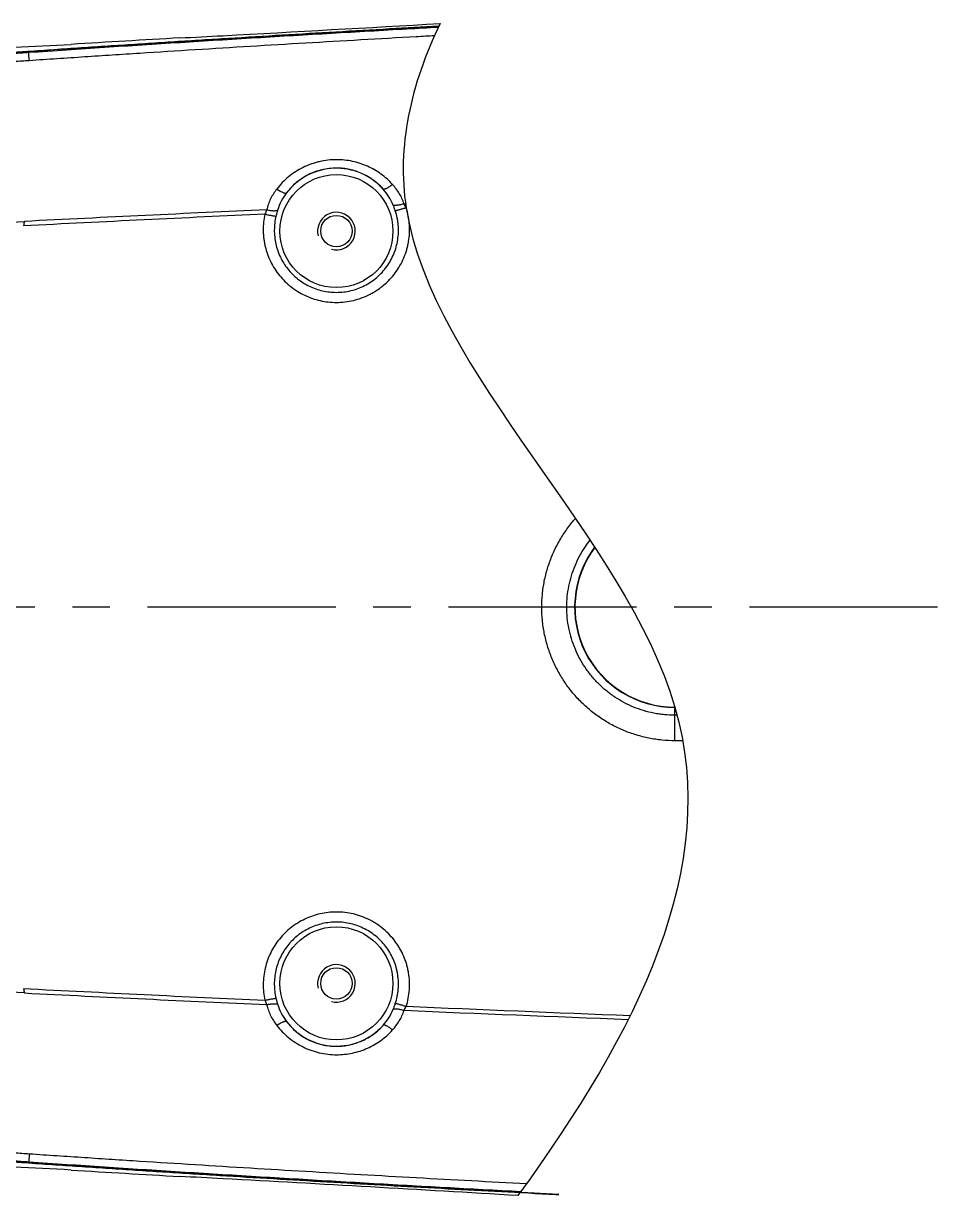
# Model space of a CAD drawing. Header units: millimetres. Extents: x 4086 to 8300, y 123 to 1549.
# Drawn here: x 6906.06 to 6942.51, y 1209.37 to 1256.11 of the extents above; entities that cross this region are included whole.
import ezdxf

# ---------------------------------------------------------------- set-up
doc = ezdxf.new("R2010")
doc.units = ezdxf.units.MM
doc.linetypes.add('CENTER', pattern=[0.6, 0.375, -0.075, 0.075, -0.075])
doc.layers.add('中心线', color=7, linetype='Continuous')
doc.layers.add('外形图', color=7, linetype='Continuous')

msp = doc.modelspace()

# ---------------------------------------------------------------- linework, layer by layer
at = {"layer": '中心线', "linetype": 'CENTER', "ltscale": 20}
msp.add_line((6942.5072, 1232.8332), (6856.0682, 1232.8332), dxfattribs=at)
at = {"layer": '外形图'}
for p, q in [((6932.0354, 1227.5087), (6932.0354, 1228.8332)), ((6932.0354, 1228.8332), (6932.0392, 1228.8332)), ((6932.1243, 1228.5237), (6932.0354, 1228.5237)), ((6932.3474, 1227.5087), (6932.0354, 1227.5087)), ((6906.2894, 1211.039), (6906.2666, 1210.7187))]:
    msp.add_line(p, q, dxfattribs=at)
for centre, radius in [((6918.5354, 1247.8332), 2.2543), ((6918.5354, 1247.8332), 0.625), ((6918.5354, 1217.8332), 2.2543), ((6918.5354, 1217.8332), 0.625)]:
    msp.add_circle(centre, radius, dxfattribs=at)
for centre, radius, start, end in [((6792.4676, 3491.9614), 2239.6371, 273.1110216, 273.3329424), ((6891.5439, 1670.4598), 415.443, 272.862531, 273.100567), ((6918.5354, 1247.8332), 2.5043, 41.95587, 142.5189), ((7004.6177, -676.9852), 1927.5458, 92.6444323, 92.9309813), ((7004.1225, -695.3835), 1946.0717, 92.602592, 92.8873691), ((6918.5354, 1247.8332), 0.75, 255, 195), ((6924.0379, 1244.4096), 18.344, 168.0188, 168.58843), ((6932.0354, 1232.8332), 4, 143.2512, 270), ((6932.0354, 1232.8332), 3.9871, 143.31901, 270), ((6918.5354, 1217.8332), 0.75, 255, 195), ((6924.4448, 1221.3142), 18.7542, 191.3377, 191.89448), ((7004.6084, 3142.4696), 1927.3635, 267.0690176, 267.3555938), ((7004.1131, 3160.8449), 1945.8665, 267.1126016, 267.3974088), ((6918.5354, 1217.8332), 2.5043, 217.4811, 318.04413), ((6891.5366, 795.0687), 415.581, 86.899466, 87.137416), ((6792.4703, -1026.2496), 2239.5916, 86.5876249, 86.8889868)]:
    msp.add_arc(centre, radius, start, end, dxfattribs=at)
for points, knots in [([(6927.4043, 1209.4104), (6924.7852, 1209.5458), (6919.5481, 1209.8335), (6913.0029, 1210.2179), (6907.7704, 1210.5848), (6903.8414, 1210.7784), (6899.9475, 1211.4616), (6895.0451, 1213.3645), (6889.6532, 1217.311), (6885.2691, 1224.0092), (6883.4926, 1231.8194), (6884.5613, 1239.758), (6888.3333, 1246.8293), (6894.3346, 1252.1177), (6900.5851, 1254.5519), (6905.8169, 1254.9847), (6909.7426, 1255.2135), (6913.6686, 1255.483), (6917.9613, 1255.7383), (6920.9463, 1255.9082), (6922.6223, 1256.0007)], [0.28146252, 0.28146252, 0.28146252, 0.28146252, 0.31273614, 0.34400979, 0.35964567, 0.37528804, 0.39090882, 0.40654015, 0.43767886, 0.46883558, 0.50000932, 0.531187, 0.56236151, 0.59353222, 0.62470786, 0.64034231, 0.65599699, 0.67162568, 0.68726241, 0.70727908, 0.70727908, 0.70727908, 0.70727908]), ([(6922.6224, 1256.001), (6921.9668, 1255.9649), (6920.5978, 1255.8884), (6918.5154, 1255.7687), (6916.3753, 1255.6421), (6914.5921, 1255.5336), (6913.1656, 1255.4449), (6912.0958, 1255.3775), (6911.0261, 1255.3091), (6909.9564, 1255.2397), (6908.8868, 1255.1694), (6907.9955, 1255.1102), (6907.2825, 1255.0623), (6906.7478, 1255.0261), (6906.3022, 1254.9954), (6905.9457, 1254.9707), (6905.6784, 1254.9523), (6905.411, 1254.9342), (6905.1436, 1254.9164), (6904.8763, 1254.8983), (6904.5199, 1254.873), (6904.0746, 1254.8376), (6903.6301, 1254.7939), (6903.2752, 1254.752), (6902.921, 1254.7053), (6902.4793, 1254.6384), (6901.9515, 1254.5454), (6901.2508, 1254.4049), (6900.3816, 1254.1975), (6899.352, 1253.8982), (6898.3381, 1253.5491), (6897.3423, 1253.1514), (6896.367, 1252.7058), (6895.4144, 1252.2133), (6894.4869, 1251.6753), (6893.5865, 1251.093), (6892.7154, 1250.4677), (6891.8757, 1249.8008), (6891.0693, 1249.094), (6890.2981, 1248.3489), (6889.5641, 1247.5673), (6888.8688, 1246.7509), (6888.214, 1245.9018), (6887.6009, 1245.022), (6887.0313, 1244.1135), (6886.5065, 1243.1784), (6886.0276, 1242.219), (6885.5959, 1241.2374), (6885.2127, 1240.2359), (6884.8788, 1239.2169), (6884.5945, 1238.183), (6884.2824, 1236.7881), (6884.0715, 1235.3721), (6883.964, 1233.9467), (6883.9261, 1232.5178), (6884.0106, 1230.7307), (6884.2677, 1228.9603), (6884.5745, 1227.5642), (6884.8549, 1226.5292), (6885.185, 1225.5089), (6885.5644, 1224.506), (6885.9924, 1223.5228), (6886.4677, 1222.5616), (6886.989, 1221.6245), (6887.5552, 1220.7139), (6888.1649, 1219.8318), (6888.8166, 1218.9803), (6889.5087, 1218.1613), (6890.2398, 1217.3769), (6891.0082, 1216.6289), (6891.8119, 1215.9191), (6892.6491, 1215.249), (6893.5178, 1214.6204), (6894.416, 1214.0347), (6895.3416, 1213.4932), (6896.2922, 1212.9972), (6897.2659, 1212.5479), (6898.2601, 1212.1464), (6899.2727, 1211.7936), (6900.3012, 1211.4903), (6901.3432, 1211.2376), (6902.3962, 1211.0354), (6903.2808, 1210.9086), (6903.9917, 1210.8362), (6904.4369, 1210.7997), (6904.7933, 1210.7739), (6905.0606, 1210.7556), (6905.328, 1210.7377), (6905.6845, 1210.7137), (6906.1301, 1210.6829), (6906.6648, 1210.646), (6907.1995, 1210.6097), (6907.9125, 1210.5618), (6908.8038, 1210.5025), (6909.8734, 1210.4321), (6910.9431, 1210.3626), (6912.0128, 1210.2942), (6913.0826, 1210.2267), (6914.509, 1210.1379), (6916.2923, 1210.0292), (6918.4323, 1209.9025), (6920.5726, 1209.7794), (6922.7131, 1209.6598), (6924.8538, 1209.5437), (6926.4176, 1209.4614), (6927.2678, 1209.4175), (6927.4043, 1209.4104)], [0.31313948, 0.31313948, 0.31313948, 0.31313948, 0.32031776, 0.32813038, 0.33594301, 0.34375564, 0.34766195, 0.35156827, 0.35547458, 0.3593809, 0.36328721, 0.36719352, 0.36914668, 0.37109984, 0.373053, 0.37402957, 0.37500615, 0.37598273, 0.37695931, 0.37793589, 0.37891247, 0.38086562, 0.38281876, 0.38379535, 0.38477194, 0.38672507, 0.38867821, 0.39063135, 0.39453735, 0.39844338, 0.40234947, 0.40625559, 0.41016175, 0.41406793, 0.41797412, 0.4218803, 0.42578647, 0.42969264, 0.43359882, 0.437505, 0.44141117, 0.44531735, 0.44922352, 0.4531297, 0.45703588, 0.46094205, 0.46484823, 0.4687544, 0.47266057, 0.47656675, 0.48047293, 0.48437911, 0.49218919, 0.49609537, 0.50000154, 0.50781156, 0.51562164, 0.51952782, 0.523434, 0.52734018, 0.53124635, 0.53515252, 0.5390587, 0.54296487, 0.54687105, 0.55077723, 0.5546834, 0.55858958, 0.56249575, 0.56640193, 0.5703081, 0.57421428, 0.57812046, 0.58202664, 0.58593281, 0.58983897, 0.59374512, 0.59765123, 0.60155729, 0.6054633, 0.60936929, 0.61327529, 0.61718125, 0.61913439, 0.62108754, 0.62206412, 0.6230407, 0.62401727, 0.62499385, 0.62694701, 0.62890017, 0.63085332, 0.63280648, 0.6367128, 0.64061911, 0.64452542, 0.64843174, 0.65233805, 0.65624437, 0.66405699, 0.67186962, 0.67968225, 0.68749488, 0.69530751, 0.70312013, 0.70461453, 0.70461453, 0.70461453, 0.70461453]), ([(6922.6006, 1255.9548), (6922.1867, 1255.932), (6920.7662, 1255.8529), (6918.3393, 1255.7138), (6915.3202, 1255.5337), (6912.3015, 1255.347), (6909.2832, 1255.1527), (6907.2715, 1255.0172), (6906.2657, 1254.9477)], [0.83089259, 0.83089259, 0.83089259, 0.83089259, 0.84374357, 0.87499481, 0.90624609, 0.93749744, 0.96874876, 1, 1, 1, 1]), ([(6922.6756, 1256.1125), (6921.4993, 1253.6667), (6919.434, 1244.6769), (6937.4163, 1229.3457), (6930.5398, 1215.9309), (6925.7752, 1209.3712)], [12.5619956, 12.5619956, 12.5619956, 12.5619956, 19.3399802, 37.4317313, 54.5584308, 54.5584308, 54.5584308, 54.5584308]), ([(6922.4466, 1255.6186), (6922.2045, 1255.6053), (6921.2275, 1255.5512), (6919.5155, 1255.4546), (6917.3108, 1255.3264), (6915.1063, 1255.1945), (6912.9021, 1255.0587), (6911.0654, 1254.9422), (6909.5962, 1254.8473), (6908.4943, 1254.7752), (6907.3926, 1254.702), (6906.6581, 1254.6524), (6906.2909, 1254.6275)], [0.54191998, 0.54191998, 0.54191998, 0.54191998, 0.56249983, 0.62499986, 0.68749989, 0.74999991, 0.81249993, 0.87499995, 0.90624996, 0.93749998, 0.96874999, 1, 1, 1, 1]), ([(6883.7509, 1232.8332), (6883.7509, 1235.8958), (6885.0511, 1242.0961), (6890.5606, 1249.7567), (6897.3679, 1253.7779), (6903.3811, 1255.1025), (6906.4437, 1255.1973), (6907.9603, 1255.2767)], [0, 0, 0, 0, 0.2501627, 0.5002704, 0.7502858, 0.875949, 1, 1, 1, 1]), ([(6906.2657, 1254.9477), (6906.1622, 1254.9405), (6905.9552, 1254.9262), (6905.6447, 1254.905), (6905.3341, 1254.8839), (6905.0236, 1254.863), (6904.7131, 1254.8415), (6904.4027, 1254.8184), (6904.0925, 1254.7928), (6903.7826, 1254.7637), (6903.4731, 1254.7304), (6903.1642, 1254.6922), (6902.8558, 1254.6494), (6902.4456, 1254.5863), (6901.9346, 1254.4965), (6901.3246, 1254.372), (6900.7183, 1254.2304), (6900.1163, 1254.0717), (6899.519, 1253.896), (6898.7297, 1253.6393), (6897.757, 1253.2767), (6896.6163, 1252.7766), (6895.5056, 1252.2128), (6894.4285, 1251.5874), (6893.3882, 1250.9023), (6892.3884, 1250.1595), (6891.4323, 1249.3612), (6890.5226, 1248.5104), (6889.6622, 1247.6098), (6889.1235, 1246.9777), (6888.8635, 1246.6543)], [0, 0, 0, 0, 0.0156256, 0.0312513, 0.046877, 0.0625027, 0.0781284, 0.0937542, 0.1093806, 0.1250069, 0.1406328, 0.1562591, 0.1718856, 0.1875119, 0.2187635, 0.2500151, 0.2812669, 0.3125187, 0.3437705, 0.3750223, 0.4375197, 0.5000172, 0.5625149, 0.625013, 0.687511, 0.7500089, 0.8125066, 0.8750045, 0.9375025, 1, 1, 1, 1]), ([(6906.2909, 1254.6275), (6906.0946, 1254.6136), (6905.7018, 1254.5879), (6905.1126, 1254.5518), (6904.5234, 1254.5137), (6904.0329, 1254.4757), (6903.641, 1254.4389), (6903.3475, 1254.4075), (6903.0544, 1254.372), (6902.7619, 1254.3324), (6902.4699, 1254.2889), (6902.1786, 1254.2414), (6901.8879, 1254.1902), (6901.5011, 1254.1172), (6901.0194, 1254.0169), (6900.4448, 1253.8815), (6899.8739, 1253.7307), (6899.1186, 1253.5091), (6898.186, 1253.1939), (6897.0896, 1252.7546), (6896.0192, 1252.2551), (6894.9782, 1251.6969), (6893.9696, 1251.0821), (6892.9965, 1250.4124), (6892.2179, 1249.81), (6891.6157, 1249.303), (6891.1746, 1248.9104), (6890.7445, 1248.5059), (6890.3255, 1248.0899), (6889.9181, 1247.6625), (6889.6544, 1247.3702), (6889.5244, 1247.2225)], [0, 0, 0, 0, 0.0312513, 0.0625029, 0.0937542, 0.1250061, 0.1406322, 0.156258, 0.171884, 0.1875099, 0.2031355, 0.2187608, 0.2343862, 0.2500116, 0.2812616, 0.3125118, 0.343762, 0.3750122, 0.4375068, 0.5000014, 0.5624969, 0.6249935, 0.6874909, 0.7499887, 0.8124865, 0.8437384, 0.8749905, 0.9062428, 0.9374951, 0.9687478, 1, 1, 1, 1]), ([(6906.2894, 1254.6274), (6906.2877, 1254.6495), (6906.2846, 1254.6918), (6906.2801, 1254.752), (6906.2762, 1254.8054), (6906.273, 1254.8512), (6906.2703, 1254.8885), (6906.2686, 1254.914), (6906.2675, 1254.9297), (6906.267, 1254.9379), (6906.2667, 1254.9437), (6906.2666, 1254.9466), (6906.2666, 1254.9477)], [0, 0, 0, 0, 0.2072491, 0.3962712, 0.5639531, 0.7075214, 0.8246062, 0.9132734, 0.9464744, 0.9720598, 0.9899261, 1, 1, 1, 1]), ([(6918.5425, 1250.6786), (6918.4267, 1250.6785), (6918.195, 1250.665), (6917.9093, 1250.6152), (6917.6857, 1250.556), (6917.4665, 1250.4844), (6917.2016, 1250.3719), (6916.9023, 1250.2023), (6916.6255, 1250.0007), (6916.3747, 1249.7702), (6916.2264, 1249.5989), (6916.1575, 1249.5096)], [0, 0, 0, 0, 0.1263909, 0.2526581, 0.3157105, 0.3786628, 0.5041441, 0.629045, 0.7533117, 0.876946, 1, 1, 1, 1]), ([(6918.5354, 1250.3438), (6918.4381, 1250.3438), (6918.2434, 1250.3325), (6917.956, 1250.2815), (6917.6774, 1250.1977), (6917.4118, 1250.0828), (6917.1629, 1249.9389), (6916.9337, 1249.7688), (6916.7268, 1249.5751), (6916.6047, 1249.4317), (6916.5481, 1249.3571)], [0, 0, 0, 0, 0.1270433, 0.2538962, 0.3802774, 0.5059611, 0.6307993, 0.754728, 0.8777656, 1, 1, 1, 1]), ([(6920.3978, 1249.5075), (6920.3407, 1249.5716), (6920.2195, 1249.6944), (6920.0192, 1249.8592), (6919.8014, 1250.0033), (6919.5683, 1250.1245), (6919.3222, 1250.221), (6919.066, 1250.2914), (6918.8026, 1250.3342), (6918.6245, 1250.3438), (6918.5354, 1250.3438)], [0, 0, 0, 0, 0.1224995, 0.2456805, 0.3696276, 0.4943756, 0.6199021, 0.746123, 0.8728902, 1, 1, 1, 1]), ([(6920.7752, 1249.6923), (6920.706, 1249.7689), (6920.5592, 1249.9152), (6920.317, 1250.111), (6920.0545, 1250.2811), (6919.7744, 1250.4236), (6919.4798, 1250.5365), (6919.1739, 1250.6183), (6918.8602, 1250.6677), (6918.6484, 1250.6787), (6918.5425, 1250.6786)], [0, 0, 0, 0, 0.1232461, 0.2469822, 0.3712623, 0.496103, 0.6214807, 0.7473314, 0.8735507, 1, 1, 1, 1]), ([(6916.1575, 1249.5096), (6916.1101, 1249.4481), (6916.0214, 1249.3206), (6915.9086, 1249.1173), (6915.8178, 1248.9037), (6915.7731, 1248.7557), (6915.7549, 1248.6809)], [0, 0, 0, 0, 0.2510014, 0.5012099, 0.7508038, 1, 1, 1, 1]), ([(6916.1575, 1249.5096), (6916.18, 1249.4941), (6916.2241, 1249.465), (6916.2896, 1249.426), (6916.3511, 1249.3936), (6916.3994, 1249.3721), (6916.4348, 1249.3591), (6916.4581, 1249.352), (6916.4793, 1249.3471), (6916.4981, 1249.3443), (6916.5145, 1249.3439), (6916.5285, 1249.3457), (6916.5399, 1249.3498), (6916.5458, 1249.3545), (6916.5481, 1249.3571)], [0, 0, 0, 0, 0.187994, 0.364917, 0.5261177, 0.6675369, 0.7298035, 0.7860166, 0.8359842, 0.8796502, 0.917157, 0.9489569, 0.9760051, 1, 1, 1, 1]), ([(6920.7752, 1249.6923), (6920.754, 1249.675), (6920.7122, 1249.6424), (6920.6499, 1249.5981), (6920.591, 1249.5607), (6920.5445, 1249.5352), (6920.5103, 1249.5193), (6920.4876, 1249.5102), (6920.4669, 1249.5035), (6920.4484, 1249.4992), (6920.4321, 1249.4973), (6920.4181, 1249.4979), (6920.4065, 1249.501), (6920.4002, 1249.5051), (6920.3978, 1249.5075)], [0, 0, 0, 0, 0.1882464, 0.3654423, 0.5268939, 0.6684983, 0.7308179, 0.7870495, 0.8369938, 0.8805866, 0.9179612, 0.9495606, 0.9763357, 1, 1, 1, 1]), ([(6920.801, 1248.8654), (6920.7531, 1248.9828), (6920.6362, 1249.2096), (6920.4824, 1249.413), (6920.3978, 1249.5075)], [0, 0, 0, 0, 0.4998124, 1, 1, 1, 1]), ([(6921.2342, 1248.9221), (6921.2098, 1248.993), (6921.1533, 1249.1323), (6921.0473, 1249.3316), (6920.9216, 1249.5196), (6920.8258, 1249.6363), (6920.7752, 1249.6923)], [0, 0, 0, 0, 0.249265, 0.4989001, 0.7490943, 1, 1, 1, 1]), ([(6916.5481, 1249.3571), (6916.469, 1249.2535), (6916.3283, 1249.0323), (6916.2288, 1248.7897), (6916.1905, 1248.6651)], [0, 0, 0, 0, 0.5002072, 1, 1, 1, 1]), ([(6915.6853, 1248.5079), (6915.662, 1248.4024), (6915.6275, 1248.1885), (6915.6144, 1247.918), (6915.6222, 1247.7019), (6915.6373, 1247.5403), (6915.6614, 1247.3798), (6915.7055, 1247.168), (6915.783, 1246.9084), (6915.9101, 1246.6093), (6916.07, 1246.3263), (6916.2605, 1246.0628), (6916.4793, 1245.8223), (6916.7235, 1245.6075), (6916.99, 1245.4212), (6917.2757, 1245.2655), (6917.5768, 1245.1425), (6917.8897, 1245.0535), (6918.2106, 1244.9998), (6918.4272, 1244.9878), (6918.5354, 1244.9878)], [0, 0, 0, 0, 0.0624485, 0.1248988, 0.1561375, 0.1873775, 0.218619, 0.2498622, 0.3123297, 0.3748059, 0.4372912, 0.4997859, 0.5622899, 0.6248024, 0.6873227, 0.7498498, 0.8123824, 0.8749193, 0.9374588, 1, 1, 1, 1]), ([(6915.7549, 1248.6809), (6915.7429, 1248.6525), (6915.7195, 1248.5949), (6915.6968, 1248.537), (6915.6853, 1248.5079)], [0, 0, 0, 0, 0.495889, 1, 1, 1, 1]), ([(6915.6853, 1248.5079), (6915.7304, 1248.498), (6915.8172, 1248.4796), (6915.9226, 1248.4591), (6915.9992, 1248.4454), (6916.048, 1248.4374), (6916.0896, 1248.4312), (6916.1149, 1248.4281), (6916.1262, 1248.427)], [0, 0, 0, 0, 0.309292, 0.5932569, 0.7186567, 0.8296361, 0.9240244, 1, 1, 1, 1]), ([(6915.7549, 1248.6809), (6915.7994, 1248.6712), (6915.8653, 1248.6594), (6915.9516, 1248.6497), (6916.011, 1248.6458), (6916.0654, 1248.6453), (6916.1137, 1248.6481), (6916.155, 1248.6542), (6916.1797, 1248.661), (6916.1905, 1248.6651)], [0, 0, 0, 0, 0.3100397, 0.4557862, 0.5918731, 0.7160101, 0.8262607, 0.9211712, 1, 1, 1, 1]), ([(6916.1905, 1248.6651), (6916.1784, 1248.6259), (6916.1557, 1248.5468), (6916.1356, 1248.467), (6916.1262, 1248.427)], [0, 0, 0, 0, 0.4992543, 1, 1, 1, 1]), ([(6918.5354, 1244.9878), (6918.6491, 1244.9878), (6918.8766, 1245.0011), (6919.2132, 1245.0603), (6919.5405, 1245.1583), (6919.8021, 1245.2712), (6920.0022, 1245.3792), (6920.1474, 1245.4689), (6920.2871, 1245.5668), (6920.4653, 1245.7081), (6920.6721, 1245.9038), (6920.891, 1246.1659), (6921.0777, 1246.4519), (6921.2295, 1246.7577), (6921.3251, 1247.0258), (6921.3823, 1247.2457), (6921.4263, 1247.4686), (6921.4566, 1247.7515), (6921.4532, 1248.0359), (6921.4304, 1248.262), (6921.3943, 1248.4862), (6921.3523, 1248.6518), (6921.3179, 1248.7599)], [0, 0, 0, 0, 0.0625397, 0.1250777, 0.1876128, 0.2501431, 0.2814194, 0.312694, 0.3439668, 0.3752376, 0.4377462, 0.5002454, 0.5627347, 0.6252144, 0.6876845, 0.7189299, 0.7501735, 0.8126282, 0.8750779, 0.9063154, 0.9375525, 1, 1, 1, 1]), ([(6918.5354, 1245.389), (6918.6328, 1245.389), (6918.8278, 1245.4005), (6919.1161, 1245.4521), (6919.3963, 1245.5372), (6919.6646, 1245.6548), (6919.9171, 1245.8031), (6920.1504, 1245.9801), (6920.3612, 1246.1834), (6920.5466, 1246.4101), (6920.7039, 1246.6572), (6920.831, 1246.921), (6920.926, 1247.198), (6920.9876, 1247.4843), (6921.015, 1247.7758), (6921.0089, 1248.0198), (6920.9867, 1248.2135), (6920.9531, 1248.4054), (6920.9152, 1248.547), (6920.8844, 1248.6394)], [0, 0, 0, 0, 0.0625055, 0.1250106, 0.1875153, 0.2500194, 0.3125225, 0.3750245, 0.4375253, 0.5000246, 0.5625225, 0.6250188, 0.6875135, 0.750007, 0.8124992, 0.8749906, 0.9062499, 0.937509, 1, 1, 1, 1]), ([(6921.2342, 1248.9221), (6921.1903, 1248.9082), (6921.1252, 1248.8901), (6921.0394, 1248.8721), (6920.9803, 1248.8626), (6920.9261, 1248.857), (6920.878, 1248.8553), (6920.8367, 1248.8576), (6920.8119, 1248.8622), (6920.801, 1248.8654)], [0, 0, 0, 0, 0.3125989, 0.4591568, 0.5956245, 0.7196419, 0.829226, 0.9229103, 1, 1, 1, 1]), ([(6920.8844, 1248.6394), (6920.8717, 1248.6775), (6920.8452, 1248.7534), (6920.8162, 1248.8283), (6920.801, 1248.8654)], [0, 0, 0, 0, 0.5007122, 1, 1, 1, 1]), ([(6921.3179, 1248.7599), (6921.2733, 1248.7458), (6921.1876, 1248.7194), (6921.0835, 1248.6892), (6921.0081, 1248.6686), (6920.9603, 1248.6563), (6920.9199, 1248.6466), (6920.8953, 1248.6414), (6920.8844, 1248.6394)], [0, 0, 0, 0, 0.3120103, 0.5973168, 0.722635, 0.8329368, 0.9260058, 1, 1, 1, 1]), ([(6921.3179, 1248.7599), (6921.3041, 1248.7873), (6921.2767, 1248.8416), (6921.2486, 1248.8956), (6921.2342, 1248.9221)], [0, 0, 0, 0, 0.5038911, 1, 1, 1, 1]), ([(6889.5244, 1247.2225), (6889.5369, 1247.2235), (6889.5622, 1247.2257), (6889.6004, 1247.229), (6889.6391, 1247.2323), (6889.6919, 1247.2369), (6889.7593, 1247.2429), (6889.8712, 1247.2528), (6890.0174, 1247.266), (6890.2005, 1247.2828), (6890.3942, 1247.3008), (6890.5986, 1247.3197), (6890.8131, 1247.3395), (6891.1171, 1247.3668), (6891.5155, 1247.4009), (6892.0112, 1247.4386), (6892.5251, 1247.4727), (6892.9619, 1247.4984), (6893.3161, 1247.5179), (6893.6743, 1247.5373), (6894.1242, 1247.5609), (6894.6657, 1247.5893), (6895.3901, 1247.6277), (6896.2967, 1247.6768), (6897.3851, 1247.7369), (6898.4737, 1247.7975), (6899.5622, 1247.8586), (6900.6506, 1247.9198), (6902.1018, 1248.0014), (6903.916, 1248.1025), (6905.3675, 1248.1804), (6906.0934, 1248.2176)], [0, 0, 0, 0, 0.0022707, 0.0045829, 0.0069236, 0.0092989, 0.0141558, 0.0191553, 0.0296021, 0.0406736, 0.0523951, 0.064766, 0.0777619, 0.0913303, 0.1199259, 0.1500216, 0.1811637, 0.2130032, 0.2291011, 0.2452833, 0.277825, 0.310514, 0.3432826, 0.408922, 0.474602, 0.540283, 0.6059568, 0.6716255, 0.7372935, 0.868639, 1, 1, 1, 1]), ([(6916.1262, 1248.427), (6916.1048, 1248.3366), (6916.0724, 1248.1535), (6916.055, 1247.8751), (6916.0691, 1247.5965), (6916.1145, 1247.3212), (6916.1906, 1247.0529), (6916.2965, 1246.7948), (6916.4307, 1246.5502), (6916.5915, 1246.3223), (6916.777, 1246.1139), (6916.9847, 1245.9276), (6917.212, 1245.7658), (6917.4561, 1245.6306), (6917.7138, 1245.5237), (6917.9818, 1245.4463), (6918.2568, 1245.3995), (6918.4426, 1245.389), (6918.5354, 1245.389)], [0, 0, 0, 0, 0.0624923, 0.1249847, 0.1874779, 0.2499722, 0.3124676, 0.3749645, 0.4374628, 0.4999626, 0.5624638, 0.6249664, 0.6874701, 0.7499748, 0.8124804, 0.8749866, 0.937493, 1, 1, 1, 1]), ([(6926.7254, 1232.8332), (6926.7254, 1233.0071), (6926.7426, 1233.3552), (6926.8062, 1233.7861), (6926.8821, 1234.1258), (6926.9745, 1234.4614), (6927.1208, 1234.8717), (6927.3434, 1235.3445), (6927.6114, 1235.7933), (6927.8603, 1236.1303), (6928.0188, 1236.3165), (6928.0655, 1236.3693)], [0, 0, 0, 0, 0.06249924, 0.12499835, 0.15625704, 0.1875156, 0.25001366, 0.31251117, 0.3750081, 0.43750477, 0.46281837, 0.46281837, 0.46281837, 0.46281837]), ([(6927.7216, 1232.8332), (6927.7216, 1232.9742), (6927.7355, 1233.2565), (6927.7978, 1233.6757), (6927.9009, 1234.0868), (6928.0439, 1234.4858), (6928.2253, 1234.8688), (6928.4289, 1235.208), (6928.5786, 1235.4136), (6928.6486, 1235.5023)], [0, 0, 0, 0, 0.06250211, 0.12500365, 0.18750474, 0.25000509, 0.31250465, 0.37500346, 0.42506002, 0.42506002, 0.42506002, 0.42506002]), ([(6907.9604, 1210.3897), (6906.4439, 1210.469), (6903.3815, 1210.564), (6897.3686, 1211.8882), (6890.5612, 1215.9091), (6885.0516, 1223.5698), (6883.7509, 1229.7704), (6883.7509, 1232.8332)], [0, 0, 0, 0, 0.1240378, 0.2496926, 0.4997055, 0.7498194, 1, 1, 1, 1]), ([(6932.0354, 1227.5087), (6931.8615, 1227.5087), (6931.5134, 1227.5261), (6930.9965, 1227.6031), (6930.4895, 1227.7303), (6929.9977, 1227.9071), (6929.5256, 1228.1313), (6929.1523, 1228.3559), (6928.8682, 1228.5569), (6928.5943, 1228.7716), (6928.2721, 1229.0648), (6927.9219, 1229.4527), (6927.6114, 1229.8732), (6927.3434, 1230.3219), (6927.1208, 1230.7947), (6926.9452, 1231.287), (6926.819, 1231.7942), (6926.7426, 1232.3111), (6926.7254, 1232.6593), (6926.7254, 1232.8332)], [0, 0, 0, 0, 0.0625, 0.125, 0.1874993, 0.2499981, 0.3124966, 0.3749945, 0.4062527, 0.4375109, 0.5000085, 0.5625058, 0.6250036, 0.6875018, 0.7500005, 0.8124997, 0.8749993, 0.9374996, 1, 1, 1, 1]), ([(6932.0354, 1228.5237), (6931.8944, 1228.5237), (6931.6826, 1228.5341), (6931.4025, 1228.5686), (6931.1244, 1228.6168), (6930.7817, 1228.7025), (6930.3826, 1228.8451), (6929.9994, 1229.0261), (6929.6358, 1229.2437), (6929.2952, 1229.4959), (6928.981, 1229.7803), (6928.6961, 1230.0941), (6928.4434, 1230.4343), (6928.2253, 1230.7976), (6928.0439, 1231.1806), (6927.9009, 1231.5796), (6927.7978, 1231.9907), (6927.7355, 1232.4099), (6927.7216, 1232.6921), (6927.7216, 1232.8332)], [0, 0, 0, 0, 0.0625011, 0.0937606, 0.1250203, 0.1875203, 0.2500196, 0.3125181, 0.3750158, 0.4375129, 0.5000097, 0.5625065, 0.6250036, 0.6875012, 0.7499996, 0.8124988, 0.8749987, 0.9374991, 1, 1, 1, 1]), ([(6918.5354, 1220.6786), (6918.4272, 1220.6786), (6918.2106, 1220.6666), (6917.8897, 1220.6129), (6917.5768, 1220.5239), (6917.2757, 1220.4009), (6916.9901, 1220.2452), (6916.7234, 1220.0589), (6916.4793, 1219.8441), (6916.2605, 1219.6036), (6916.07, 1219.3401), (6915.9101, 1219.0571), (6915.7829, 1218.7579), (6915.6901, 1218.4465), (6915.6328, 1218.1267), (6915.6118, 1217.8024), (6915.6273, 1217.4779), (6915.662, 1217.264), (6915.6853, 1217.1585)], [0, 0, 0, 0, 0.0625442, 0.1250868, 0.1876267, 0.2501623, 0.3126926, 0.3752159, 0.4377316, 0.5002387, 0.5627365, 0.625225, 0.6877043, 0.750175, 0.8126382, 0.8750954, 0.9375484, 1, 1, 1, 1]), ([(6921.3179, 1216.9065), (6921.3523, 1217.0146), (6921.4082, 1217.2353), (6921.4526, 1217.5736), (6921.4566, 1217.9149), (6921.4263, 1218.1978), (6921.3822, 1218.4207), (6921.3394, 1218.5857), (6921.2869, 1218.7479), (6921.2042, 1218.9595), (6921.103, 1219.1636), (6920.9844, 1219.3575), (6920.8546, 1219.5441), (6920.6721, 1219.7627), (6920.424, 1219.9974), (6920.1957, 1220.1677), (6920.0022, 1220.2872), (6919.8021, 1220.3952), (6919.5405, 1220.5081), (6919.2132, 1220.6061), (6918.8766, 1220.6654), (6918.6491, 1220.6786), (6918.5354, 1220.6786)], [0, 0, 0, 0, 0.0624473, 0.1248943, 0.1873441, 0.2497986, 0.2810421, 0.3122875, 0.343535, 0.3747848, 0.4372645, 0.4685214, 0.4997808, 0.5622801, 0.6247886, 0.6873055, 0.7185802, 0.7498565, 0.812387, 0.874922, 0.9374602, 1, 1, 1, 1]), ([(6918.5354, 1220.2774), (6918.4426, 1220.2774), (6918.2568, 1220.2669), (6917.9818, 1220.2201), (6917.7138, 1220.1427), (6917.4561, 1220.0358), (6917.212, 1219.9005), (6916.9847, 1219.7388), (6916.777, 1219.5525), (6916.5915, 1219.3441), (6916.4307, 1219.1162), (6916.2965, 1218.8716), (6916.1906, 1218.6135), (6916.1145, 1218.3451), (6916.0691, 1218.0699), (6916.055, 1217.7913), (6916.0724, 1217.5129), (6916.1048, 1217.3297), (6916.1262, 1217.2394)], [0, 0, 0, 0, 0.062507, 0.1250134, 0.1875195, 0.250025, 0.3125297, 0.3750334, 0.4375359, 0.5000371, 0.5625369, 0.6250352, 0.6875321, 0.7500276, 0.8125218, 0.8750151, 0.9375075, 1, 1, 1, 1]), ([(6920.8844, 1217.0271), (6920.9152, 1217.1195), (6920.9658, 1217.3081), (6921.0077, 1217.5979), (6921.015, 1217.8906), (6920.9922, 1218.1336), (6920.9568, 1218.3253), (6920.9102, 1218.5145), (6920.831, 1218.7454), (6920.7039, 1219.0092), (6920.5466, 1219.2563), (6920.3612, 1219.483), (6920.1504, 1219.6863), (6919.9171, 1219.8633), (6919.6646, 1220.0116), (6919.3963, 1220.1292), (6919.1161, 1220.2143), (6918.8278, 1220.2659), (6918.6328, 1220.2774), (6918.5354, 1220.2774)], [0, 0, 0, 0, 0.062491, 0.1249818, 0.1874732, 0.2499654, 0.2812257, 0.3124862, 0.374981, 0.4374772, 0.4999751, 0.5624744, 0.6249752, 0.6874772, 0.7499804, 0.8124845, 0.8749893, 0.9374944, 1, 1, 1, 1]), ([(6888.8635, 1219.0121), (6889.1235, 1218.6887), (6889.6622, 1218.0566), (6890.5226, 1217.156), (6891.4322, 1216.3052), (6892.3884, 1215.5069), (6893.3882, 1214.7641), (6894.4285, 1214.079), (6895.5056, 1213.4536), (6896.6163, 1212.8898), (6897.757, 1212.3897), (6898.7297, 1212.0271), (6899.519, 1211.7704), (6900.1163, 1211.5947), (6900.7183, 1211.436), (6901.3246, 1211.2944), (6901.9346, 1211.1699), (6902.4456, 1211.0801), (6902.8558, 1211.017), (6903.1641, 1210.9742), (6903.4731, 1210.936), (6903.7825, 1210.9027), (6904.0925, 1210.8736), (6904.4027, 1210.848), (6904.7131, 1210.8249), (6905.0236, 1210.8034), (6905.3341, 1210.7825), (6905.6447, 1210.7614), (6905.9552, 1210.7402), (6906.1622, 1210.7259), (6906.2657, 1210.7187)], [0, 0, 0, 0, 0.0624976, 0.1249955, 0.1874934, 0.2499911, 0.312489, 0.3749871, 0.4374851, 0.4999828, 0.5624803, 0.6249778, 0.6562296, 0.6874814, 0.7187332, 0.7499849, 0.7812366, 0.8124882, 0.8281144, 0.8437409, 0.8593672, 0.8749932, 0.8906194, 0.9062458, 0.9218716, 0.9374973, 0.953123, 0.9687487, 0.9843744, 1, 1, 1, 1]), ([(6889.5245, 1218.4439), (6889.6545, 1218.2961), (6889.9181, 1218.0038), (6890.3255, 1217.5765), (6890.7446, 1217.1604), (6891.1747, 1216.7559), (6891.6157, 1216.3633), (6892.2179, 1215.8563), (6892.9966, 1215.254), (6893.9696, 1214.5843), (6894.9782, 1213.9694), (6896.0192, 1213.4113), (6897.0896, 1212.9117), (6898.1861, 1212.4725), (6899.1186, 1212.1573), (6899.8739, 1211.9357), (6900.4448, 1211.7849), (6901.0195, 1211.6495), (6901.5012, 1211.5492), (6901.8879, 1211.4762), (6902.2755, 1211.408), (6902.6644, 1211.3472), (6903.0544, 1211.2944), (6903.3475, 1211.2588), (6903.641, 1211.2274), (6904.0329, 1211.1906), (6904.5234, 1211.1526), (6905.1126, 1211.1147), (6905.7018, 1211.0786), (6906.0946, 1211.0528), (6906.2909, 1211.0389)], [0, 0, 0, 0, 0.0312522, 0.0625049, 0.0937573, 0.1250096, 0.1562617, 0.1875136, 0.2500115, 0.3125093, 0.3750067, 0.4375033, 0.4999989, 0.5624936, 0.6249882, 0.6562383, 0.6874886, 0.7187388, 0.7499888, 0.7656143, 0.7812396, 0.8124899, 0.8281159, 0.8437419, 0.8593676, 0.8749937, 0.9062457, 0.937497, 0.9687487, 1, 1, 1, 1]), ([(6906.0934, 1217.4488), (6905.3675, 1217.486), (6903.916, 1217.5639), (6902.1018, 1217.665), (6900.6506, 1217.7466), (6899.5622, 1217.8078), (6898.4738, 1217.8688), (6897.3852, 1217.9295), (6896.2968, 1217.9896), (6895.3902, 1218.0387), (6894.6658, 1218.0771), (6894.1243, 1218.1055), (6893.5855, 1218.1338), (6893.0514, 1218.1628), (6892.5252, 1218.1937), (6892.0113, 1218.2278), (6891.5157, 1218.2655), (6891.0456, 1218.3057), (6890.6089, 1218.3456), (6890.2688, 1218.3773), (6890.0175, 1218.4004), (6889.8713, 1218.4136), (6889.7594, 1218.4235), (6889.692, 1218.4295), (6889.6392, 1218.4341), (6889.6005, 1218.4374), (6889.5623, 1218.4407), (6889.5371, 1218.4429), (6889.5245, 1218.4439)], [0, 0, 0, 0, 0.1313602, 0.262705, 0.3283726, 0.394041, 0.4597143, 0.5253949, 0.5910746, 0.6567136, 0.689482, 0.7221707, 0.7547123, 0.7869923, 0.8188318, 0.8499739, 0.8800698, 0.9086662, 0.9352312, 0.9593249, 0.970397, 0.9808439, 0.9858437, 0.9907005, 0.9930766, 0.9954169, 0.997728, 1, 1, 1, 1]), ([(6915.6853, 1217.1585), (6915.7304, 1217.1684), (6915.8172, 1217.1868), (6915.9226, 1217.2073), (6915.9992, 1217.221), (6916.048, 1217.229), (6916.0896, 1217.2352), (6916.1149, 1217.2383), (6916.1262, 1217.2394)], [0, 0, 0, 0, 0.3092919, 0.5932568, 0.7186566, 0.8296361, 0.9240243, 1, 1, 1, 1]), ([(6915.6853, 1217.1585), (6915.6968, 1217.1293), (6915.7195, 1217.0715), (6915.7429, 1217.0139), (6915.7549, 1216.9855)], [0, 0, 0, 0, 0.504111, 1, 1, 1, 1]), ([(6916.1262, 1217.2394), (6916.1356, 1217.1993), (6916.1557, 1217.1196), (6916.1784, 1217.0405), (6916.1905, 1217.0012)], [0, 0, 0, 0, 0.5007459, 1, 1, 1, 1]), ([(6915.7549, 1216.9855), (6915.7994, 1216.9952), (6915.8653, 1217.0069), (6915.9516, 1217.0167), (6916.011, 1217.0206), (6916.0654, 1217.0211), (6916.1137, 1217.0183), (6916.155, 1217.0122), (6916.1797, 1217.0054), (6916.1905, 1217.0012)], [0, 0, 0, 0, 0.3100464, 0.4557961, 0.5918855, 0.7160238, 0.8262735, 0.9211801, 1, 1, 1, 1]), ([(6915.7549, 1216.9855), (6915.7731, 1216.9107), (6915.8178, 1216.7627), (6915.9086, 1216.5491), (6916.0214, 1216.3458), (6916.1101, 1216.2183), (6916.1575, 1216.1568)], [0, 0, 0, 0, 0.2491962, 0.4987901, 0.7489986, 1, 1, 1, 1]), ([(6916.1905, 1217.0012), (6916.2288, 1216.8767), (6916.3283, 1216.6341), (6916.469, 1216.4129), (6916.5481, 1216.3093)], [0, 0, 0, 0, 0.4997928, 1, 1, 1, 1]), ([(6920.3978, 1216.1589), (6920.4824, 1216.2534), (6920.6362, 1216.4568), (6920.7531, 1216.6836), (6920.801, 1216.801)], [0, 0, 0, 0, 0.5001876, 1, 1, 1, 1]), ([(6920.7752, 1215.9741), (6920.8258, 1216.0301), (6920.9216, 1216.1468), (6921.0473, 1216.3348), (6921.1533, 1216.5341), (6921.2098, 1216.6734), (6921.2342, 1216.7443)], [0, 0, 0, 0, 0.2509057, 0.5010999, 0.750735, 1, 1, 1, 1]), ([(6920.801, 1216.801), (6920.8162, 1216.8381), (6920.8452, 1216.913), (6920.8717, 1216.9889), (6920.8844, 1217.0271)], [0, 0, 0, 0, 0.4992877, 1, 1, 1, 1]), ([(6921.2342, 1216.7443), (6921.1903, 1216.7582), (6921.1252, 1216.7763), (6921.0394, 1216.7943), (6920.9803, 1216.8038), (6920.9261, 1216.8094), (6920.878, 1216.8111), (6920.8367, 1216.8088), (6920.8119, 1216.8042), (6920.801, 1216.801)], [0, 0, 0, 0, 0.3125972, 0.4591544, 0.5956214, 0.7196385, 0.8292228, 0.9229081, 1, 1, 1, 1]), ([(6921.3179, 1216.9065), (6921.2733, 1216.9206), (6921.1876, 1216.947), (6921.0835, 1216.9772), (6921.0081, 1216.9978), (6920.9603, 1217.0101), (6920.9199, 1217.0198), (6920.8953, 1217.025), (6920.8844, 1217.027)], [0, 0, 0, 0, 0.3120104, 0.5973168, 0.7226351, 0.8329369, 0.9260059, 1, 1, 1, 1]), ([(6921.2342, 1216.7443), (6921.2486, 1216.7708), (6921.2767, 1216.8248), (6921.3041, 1216.8791), (6921.3179, 1216.9065)], [0, 0, 0, 0, 0.4961089, 1, 1, 1, 1]), ([(6916.1575, 1216.1568), (6916.1799, 1216.1723), (6916.2241, 1216.2014), (6916.2896, 1216.2404), (6916.3511, 1216.2728), (6916.3994, 1216.2943), (6916.4348, 1216.3073), (6916.4581, 1216.3144), (6916.4793, 1216.3193), (6916.4981, 1216.3221), (6916.5145, 1216.3225), (6916.5285, 1216.3207), (6916.5399, 1216.3166), (6916.5458, 1216.3119), (6916.5481, 1216.3093)], [0, 0, 0, 0, 0.1879903, 0.3649097, 0.5261071, 0.6675238, 0.7297895, 0.7860022, 0.8359698, 0.8796365, 0.9171448, 0.9489473, 0.9759996, 1, 1, 1, 1]), ([(6916.5481, 1216.3093), (6916.6047, 1216.2347), (6916.7268, 1216.0913), (6916.9337, 1215.8976), (6917.1629, 1215.7275), (6917.4118, 1215.5836), (6917.6774, 1215.4687), (6917.956, 1215.3849), (6918.2434, 1215.3339), (6918.4381, 1215.3226), (6918.5354, 1215.3226)], [0, 0, 0, 0, 0.1222347, 0.2452718, 0.3692005, 0.4940389, 0.6197225, 0.7461037, 0.8729567, 1, 1, 1, 1]), ([(6916.1575, 1216.1568), (6916.2264, 1216.0675), (6916.3748, 1215.8962), (6916.6255, 1215.6657), (6916.9023, 1215.4641), (6917.2016, 1215.2945), (6917.4665, 1215.182), (6917.6857, 1215.1104), (6917.9093, 1215.0512), (6918.195, 1215.0014), (6918.4267, 1214.9879), (6918.5425, 1214.9878)], [0, 0, 0, 0, 0.1230539, 0.2466876, 0.3709545, 0.4958559, 0.6213373, 0.6842896, 0.7473422, 0.8736094, 1, 1, 1, 1]), ([(6918.5354, 1215.3226), (6918.6245, 1215.3226), (6918.8026, 1215.3322), (6919.066, 1215.375), (6919.3222, 1215.4453), (6919.5683, 1215.5419), (6919.8014, 1215.6631), (6920.0192, 1215.8072), (6920.2195, 1215.972), (6920.3407, 1216.0948), (6920.3978, 1216.1589)], [0, 0, 0, 0, 0.1271098, 0.253877, 0.3800978, 0.5056244, 0.6303723, 0.7543194, 0.8775007, 1, 1, 1, 1]), ([(6918.5425, 1214.9878), (6918.6484, 1214.9877), (6918.8602, 1214.9987), (6919.1739, 1215.0481), (6919.4798, 1215.1299), (6919.7744, 1215.2428), (6920.0545, 1215.3853), (6920.317, 1215.5554), (6920.5593, 1215.7512), (6920.706, 1215.8975), (6920.7752, 1215.9741)], [0, 0, 0, 0, 0.1264493, 0.2526685, 0.3785192, 0.503897, 0.6287375, 0.7530176, 0.8767545, 1, 1, 1, 1]), ([(6920.7752, 1215.9741), (6920.754, 1215.9914), (6920.7122, 1216.024), (6920.6499, 1216.0683), (6920.591, 1216.1056), (6920.5445, 1216.1312), (6920.5103, 1216.1471), (6920.4876, 1216.1562), (6920.4669, 1216.1629), (6920.4484, 1216.1672), (6920.4321, 1216.1691), (6920.4181, 1216.1685), (6920.4065, 1216.1654), (6920.4002, 1216.1613), (6920.3978, 1216.1589)], [0, 0, 0, 0, 0.1882484, 0.3654463, 0.5268997, 0.6685056, 0.7308256, 0.7870574, 0.8370017, 0.8805942, 0.917968, 0.9495659, 0.9763388, 1, 1, 1, 1]), ([(6906.2657, 1210.7187), (6907.2714, 1210.6492), (6909.2832, 1210.5137), (6912.3014, 1210.3194), (6915.3202, 1210.1327), (6918.3393, 1209.9526), (6921.3588, 1209.7795), (6923.8769, 1209.6411), (6925.3884, 1209.5607), (6925.8933, 1209.5341)], [0, 0, 0, 0, 0.03125125, 0.06250258, 0.09375393, 0.12500523, 0.15625648, 0.18750774, 0.2031789, 0.2031789, 0.2031789, 0.2031789]), ([(6906.2909, 1211.0389), (6906.6581, 1211.014), (6907.3926, 1210.9644), (6908.4943, 1210.8912), (6909.5962, 1210.8191), (6911.0654, 1210.7242), (6912.9021, 1210.6077), (6915.1063, 1210.4719), (6917.3108, 1210.34), (6919.5155, 1210.2118), (6921.7204, 1210.0873), (6923.9222, 1209.9667), (6925.3891, 1209.8888), (6926.1209, 1209.8505)], [0, 0, 0, 0, 0.03125001, 0.06250002, 0.09375004, 0.12500005, 0.18750007, 0.25000009, 0.31250011, 0.37500014, 0.43750017, 0.50000019, 0.56221531, 0.56221531, 0.56221531, 0.56221531])]:
    msp.add_open_spline(points, degree=3, knots=knots, dxfattribs=at)
for points in [[(6912.2911, 1255.5352), (6910.8475, 1255.4496), (6909.4035, 1255.3688), (6907.9603, 1255.2767)], [(6921.2342, 1248.9221), (6921.254, 1248.9229), (6921.2739, 1248.9238), (6921.2938, 1248.9246)], [(6930.1664, 1216.3845), (6927.1887, 1216.4975), (6924.2113, 1216.6175), (6921.2342, 1216.7443)], [(6930.2441, 1216.5406), (6927.2684, 1216.6557), (6924.293, 1216.7777), (6921.3179, 1216.9065)], [(6907.9604, 1210.3897), (6909.4036, 1210.2976), (6910.8475, 1210.2168), (6912.2911, 1210.1312)]]:
    msp.add_open_spline(points, degree=3, dxfattribs=at)

doc.saveas('drawing.dxf')
